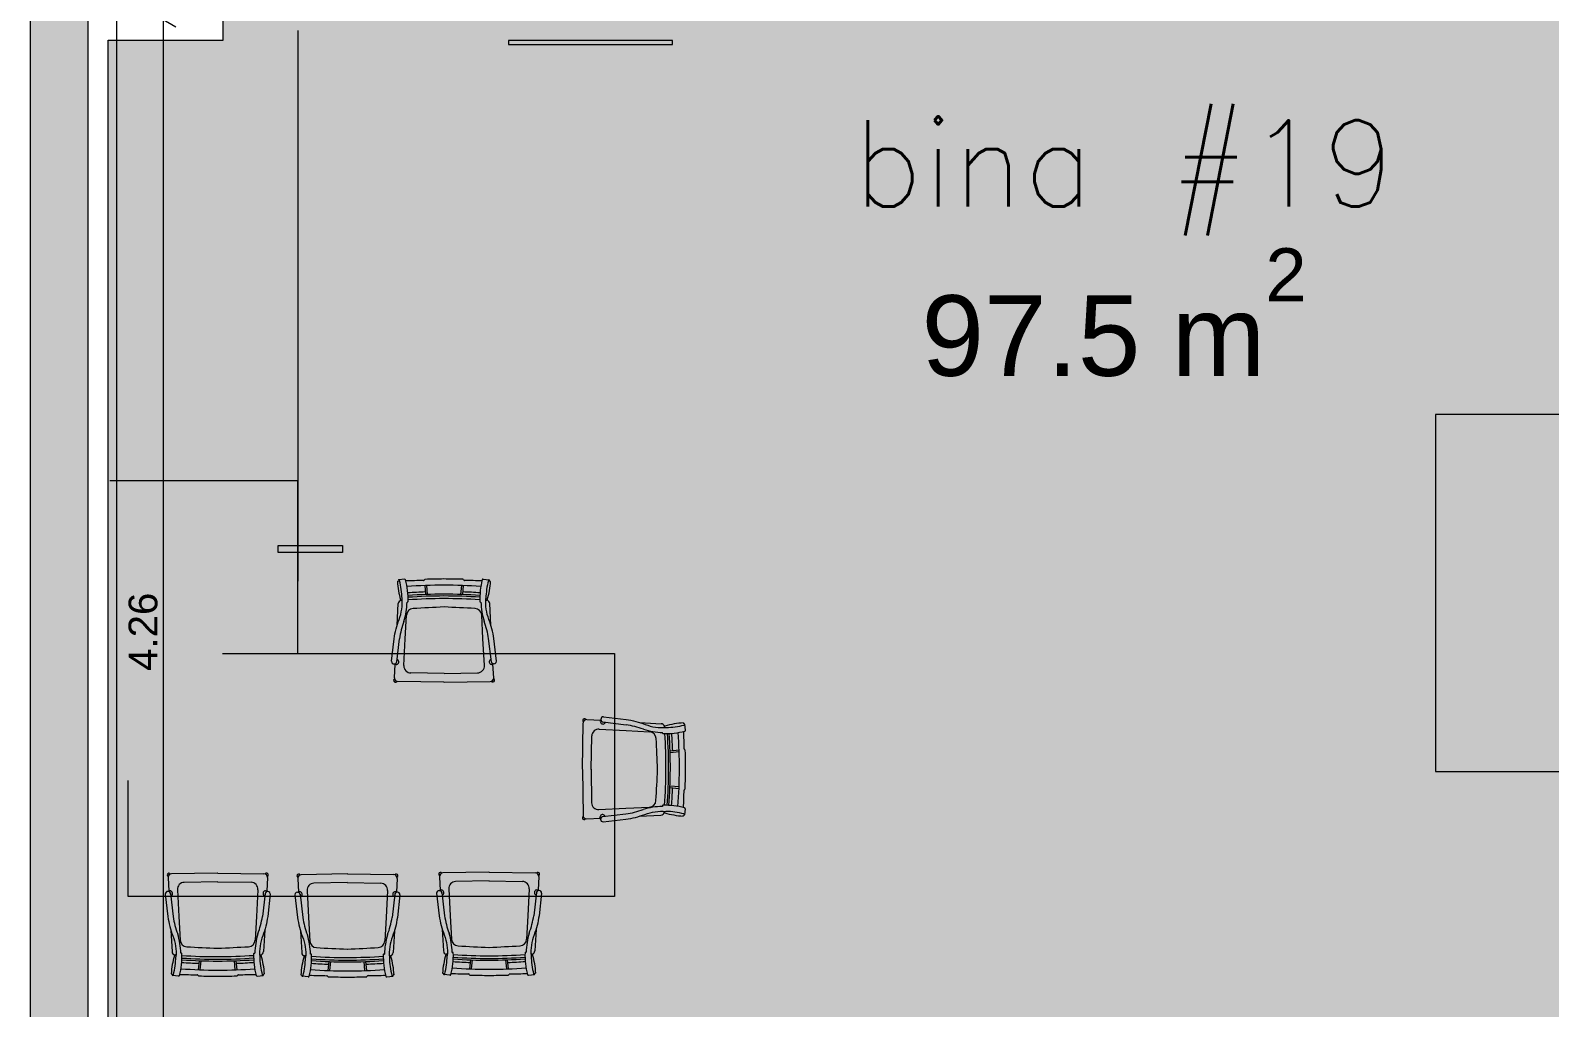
# Model space of a CAD drawing. Header units: millimetres. Extents: x 475616349 to 476941521, y 4620115302 to 4621446928.
# Drawn here: x 476497538 to 476502821, y 4620518932 to 4620522329 of the extents above; entities that cross this region are included whole.
import ezdxf

# ---------------------------------------------------------------- set-up
doc = ezdxf.new("R2010")
doc.units = ezdxf.units.MM
doc.header["$MEASUREMENT"] = 0
for name, color, linetype, lineweight in [('2D Drafting - General_Pen_No__1_Pen_No__7', 7, 'Continuous', 0), ('2D Drafting - General_Pen_No__250_Pen_No__7_Pen_No__7', 7, 'Continuous', 0), ('Annotation - Text_Pen_No__7_Pen_No__142', 142, 'Continuous', 0), ('G-Anno-Nplt_Pen_No__142', 142, 'Continuous', 0), ('G-Anno-Nplt_Pen_No__151', 151, 'Continuous', 0), ('G-Anno-Nplt_Pen_No__4', 7, 'Continuous', 0), ('New_0_Pen_No__7', 7, 'Continuous', 0), ('New_zoma_Pen_No__4', 7, 'Continuous', 0), ('New_zoma_Pen_No__7', 7, 'Continuous', 0), ('zoma_Pen_No__142', 142, 'Continuous', 0), ('zoma_Pen_No__5_Pen_No__5', 5, 'Continuous', 0)]:
    doc.layers.add(name, color=color, linetype=linetype, lineweight=lineweight)
doc.layers.add('New_zoma', color=7, linetype='Continuous')
doc.layers.add('zoma', color=7, linetype='Continuous')
doc.styles.add('GENERATED_STYLE_1', font='arial.ttf')
doc.styles.add('GENERATED_STYLE_2', font='arial.ttf')
doc.dimstyles.new('GENERATED_STYLE__19', dxfattribs={"dimtxt": 100, "dimasz": 64.421331, "dimexe": 0.18, "dimexo": 3, "dimgap": 0.09, "dimtad": 1, "dimlfac": 0.001, "dimzin": 0, "dimdsep": 46, "dimtxsty": 'GENERATED_STYLE_1', "dimblk": 'ARROWHEAD_2', "dimblk1": 'ARROWHEAD_2', "dimblk2": 'ARROWHEAD_2', "dimcen": 0.09, "dimclrd": 7, "dimclre": 7, "dimclrt": 7, "dimadec": 0, "dimazin": 0, "dimtfac": 1, "dimtdec": 4, "dimtmove": 0, "dimatfit": 3, "dimfxl": 1, "dimtolj": 1, "dimtzin": 0, "dimarcsym": 0})
doc.dimstyles.new('GENERATED_STYLE__2', dxfattribs={"dimtxt": 200, "dimasz": 64.421331, "dimexe": 0.18, "dimexo": 3, "dimgap": 0.09, "dimtad": 1, "dimlfac": 0.001, "dimzin": 0, "dimdsep": 46, "dimtxsty": 'GENERATED_STYLE_2', "dimblk": 'ARROWHEAD_2', "dimblk1": 'ARROWHEAD_2', "dimblk2": 'ARROWHEAD_2', "dimcen": 0.09, "dimclrd": 142, "dimclre": 142, "dimclrt": 142, "dimadec": 0, "dimazin": 0, "dimtfac": 1, "dimtdec": 4, "dimtmove": 0, "dimatfit": 3, "dimfxl": 1, "dimtolj": 1, "dimtzin": 0, "dimarcsym": 0})

# ---------------------------------------------------------------- blocks, each defined once
blk = doc.blocks.new('*D1498', base_point=(476577134.1, 4620325125.7))
at = {"layer": 'zoma_Pen_No__142', "color": 142, "linetype": 'Continuous', "lineweight": 0, "transparency": 16777216}
for p, q in [((476495885.3, 4620523481.2), (476495800.6, 4620523530.2)), ((476495842.9, 4620523505.7), (476495842.9, 4620523105.7)), ((476495779.4, 4620523105.7), (476495906.5, 4620523105.7)), ((476495885.3, 4620523081.2), (476495800.6, 4620523130.2)), ((476495842.9, 4620523105.7), (476495843, 4620516605.7))]:
    blk.add_line(p, q, dxfattribs=at)
blk = doc.blocks.new('ARROWHEAD_2')
at = {"color": 0, "linetype": 'Continuous', "lineweight": 0}
for p, q in [((0, 0), (-1, 0)), ((-0.378, -0.655), (0.378, 0.655))]:
    blk.add_line(p, q, dxfattribs=at)
blk = doc.blocks.new('*D1499', base_point=(476577134.1, 4620325125.7))
at = {"layer": 'zoma_Pen_No__142', "color": 142, "linetype": 'Continuous', "lineweight": 0, "transparency": 16777216}
for p, q in [((476495885.3, 4620523081.2), (476495800.6, 4620523130.2)), ((476495842.9, 4620523105.7), (476495843, 4620516605.7))]:
    blk.add_line(p, q, dxfattribs=at)
blk = doc.blocks.new('*D1500', base_point=(476577134.1, 4620325125.7))
at = {"layer": 'zoma_Pen_No__142', "color": 142, "linetype": 'Continuous', "lineweight": 0, "transparency": 16777216}
for p, q in [((476495885.3, 4620523081.2), (476495800.6, 4620523130.2)), ((476495842.9, 4620523105.7), (476495843, 4620516605.7)), ((476495779.4, 4620516605.7), (476495906.6, 4620516605.7)), ((476495885.4, 4620516581.2), (476495800.6, 4620516630.2))]:
    blk.add_line(p, q, dxfattribs=at)
at = {"layer": 'zoma_Pen_No__142', "color": 142, "lineweight": 0, "transparency": 16777216, "char_height": 200, "attachment_point": 7, "rotation": 90.0005, "style": 'GENERATED_STYLE_2'}
for s, insert in [('\\A1;{\\pql;\\fArial CYR|b0|i0|c204|p34;6.50}', (476495803, 4620519589.6)), ('\\A1;{\\pql;\\fArial CYR|b0|i0|c204|p34;0.40}', (476495803, 4620516630.2))]:
    blk.add_mtext(s, dxfattribs=dict(at, insert=insert))
blk = doc.blocks.new('*D1502', base_point=(476577134.1, 4620325125.7))
at = {"layer": 'zoma_Pen_No__142', "color": 142, "linetype": 'Continuous', "lineweight": 0, "transparency": 16777216}
for p, q in [((476495382.5, 4620533951.2), (476495297.7, 4620534000.2)), ((476495340.1, 4620534017.2), (476495340.1, 4620533975.7)), ((476495276.5, 4620533975.7), (476495403.6, 4620533975.7)), ((476495340.1, 4620533975.7), (476495340.2, 4620516205.7)), ((476495276.7, 4620516205.7), (476495403.8, 4620516205.7)), ((476495297.9, 4620516230.2), (476495382.6, 4620516181.2)), ((476495340.2, 4620516205.7), (476495340.2, 4620516164.3))]:
    blk.add_line(p, q, dxfattribs=at)
at = {"layer": 'zoma_Pen_No__142', "color": 142, "lineweight": 0, "transparency": 16777216, "insert": (476495300.2, 4620524748.8), "char_height": 200, "attachment_point": 7, "rotation": 90.0005, "style": 'GENERATED_STYLE_2'}
blk.add_mtext('\\A1;{\\pql;\\fArial CYR|b0|i0|c204|p34;17.77}', dxfattribs=at)
blk = doc.blocks.new('*D1538', base_point=(476577134.1, 4620325125.7))
at = {"layer": 'New_zoma_Pen_No__4', "color": 7, "linetype": 'Continuous', "lineweight": 0, "transparency": 16777216}
for p, q in [((476498064.8, 4620522365.5), (476497937.7, 4620522365.5)), ((476498043.6, 4620522341.1), (476497958.9, 4620522390)), ((476498001.3, 4620522365.5), (476498001.3, 4620522407)), ((476498001.3, 4620518105.7), (476498001.3, 4620522365.5)), ((476498064.8, 4620518105.7), (476497937.7, 4620518105.7)), ((476497958.9, 4620518130.2), (476498043.6, 4620518081.3)), ((476498001.3, 4620518064.3), (476498001.3, 4620518105.7))]:
    blk.add_line(p, q, dxfattribs=at)
at = {"layer": 'New_zoma_Pen_No__7', "color": 7, "lineweight": 0, "transparency": 16777216, "insert": (476497981.3, 4620520102.6), "char_height": 100, "attachment_point": 7, "rotation": 90, "style": 'GENERATED_STYLE_1'}
blk.add_mtext('\\A1;{\\pql;\\fArial|b0|i0|c0|p34;4.26}', dxfattribs=at)

msp = doc.modelspace()

# ---------------------------------------------------------------- hatches: boundary and pattern name
at = {"layer": '2D Drafting - General_Pen_No__250_Pen_No__7_Pen_No__7', "linetype": 'Continuous', "lineweight": 0}
msp.add_hatch(color=7, dxfattribs=at).paths.add_polyline_path([(476497738.366, 4620523105.72), (476497538.366, 4620523105.72), (476497538.366, 4620516605.72), (476497738.366, 4620516605.72)])
at = {"layer": 'G-Anno-Nplt_Pen_No__151', "linetype": 'Continuous', "lineweight": 0, "true_color": 0x1f2f3f}
msp.add_hatch(color=169, dxfattribs=at).paths.add_polyline_path([(476497738.366, 4620526605.72), (476497938.366, 4620526605.72), (476497938.366, 4620526905.72), (476498138.366, 4620526905.72), (476498138.366, 4620527745.908), (476497738.366, 4620527745.908), (476497738.366, 4620527808.556), (476497808.366, 4620527808.556), (476497808.366, 4620532535.72), (476501308.548, 4620532535.72), (476501308.548, 4620533635.72), (476504368.366, 4620533635.72), (476504368.366, 4620533435.72), (476504368.366, 4620529699.339), (476504368.366, 4620526775.72), (476504068.366, 4620526775.72), (476504068.366, 4620525984.702), (476504538.366, 4620525984.702), (476504538.366, 4620523505.72), (476504438.366, 4620523505.72), (476504438.366, 4620523225.72), (476504368.366, 4620523225.72), (476504368.366, 4620523035.72), (476504468.366, 4620523035.72), (476504468.366, 4620518175.72), (476497808.366, 4620518175.72), (476497808.366, 4620522295.532), (476498208.366, 4620522295.532), (476498208.366, 4620523275.72), (476498008.366, 4620523275.72), (476498008.366, 4620523575.72), (476497808.366, 4620523575.72), (476497808.366, 4620525878.556), (476497738.366, 4620525878.556)])

# ---------------------------------------------------------------- linework, layer by layer
at = {"layer": '2D Drafting - General_Pen_No__1_Pen_No__7', "color": 7, "linetype": 'Continuous', "lineweight": 0, "flags": 128}
msp.add_lwpolyline([(476497538.366, 4620516605.72), (476497538.366, 4620523105.72), (476497838.366, 4620523105.72), (476497838.366, 4620516605.72)], close=True, dxfattribs=at)
at = {"layer": 'G-Anno-Nplt_Pen_No__4', "color": 7, "linetype": 'Continuous', "lineweight": 0, "flags": 128}
msp.add_lwpolyline([(476504468.366, 4620518175.72), (476497808.366, 4620518175.72), (476497808.366, 4620522295.532), (476498208.366, 4620522295.532), (476498208.366, 4620523275.72), (476498008.366, 4620523275.72), (476498008.366, 4620523575.72), (476497808.366, 4620523575.72), (476497808.366, 4620525878.556), (476497738.366, 4620525878.556), (476497738.366, 4620526605.72), (476497938.366, 4620526605.72), (476497938.366, 4620526905.72), (476498138.366, 4620526905.72), (476498138.366, 4620527745.908)], dxfattribs=at)
at = {"layer": 'New_0_Pen_No__7', "color": 7, "linetype": 'Continuous', "lineweight": 0}
for p, q in [((476498814.414, 4620520413.534), (476498818.09, 4620520414.471)), ((476498818.016, 4620520414.762), (476498818.09, 4620520414.471)), ((476498839.844, 4620520421.238), (476498818.688, 4620520418.715)), ((476498908.576, 4620520419.609), (476498907.313, 4620520417.983)), ((476499044.272, 4620520419.759), (476499045.538, 4620520418.135)), ((476499113, 4620520421.539), (476499134.162, 4620520419.062)), ((476499134.843, 4620520415.111), (476499134.769, 4620520414.82)), ((476499138.447, 4620520413.891), (476499134.769, 4620520414.82)), ((476498909.488, 4620520399.076), (476498912.377, 4620520367.792)), ((476498915.573, 4620520399.387), (476498918.469, 4620520368.011)), ((476499037.32, 4620520399.521), (476499034.492, 4620520368.138)), ((476499043.405, 4620520399.224), (476499040.586, 4620520367.933)), ((476498813.584, 4620520261.732), (476498817.425, 4620520336.275)), ((476498850.056, 4620520341.669), (476498848.023, 4620520341.653)), ((476499102.964, 4620520341.947), (476499104.997, 4620520341.937)), ((476499139.611, 4620520262.091), (476499135.606, 4620520336.625)), ((476498842.05, 4620520214.428), (476498846.263, 4620520296.188)), ((476499112.105, 4620520214.725), (476499107.712, 4620520296.476)), ((476498812.265, 4620520133.756), (476498821.536, 4620520214.405)), ((476498837.234, 4620520120.954), (476498842.05, 4620520214.428)), ((476499117.128, 4620520121.262), (476499112.105, 4620520214.725)), ((476499141.213, 4620520134.119), (476499131.764, 4620520214.747)), ((476498804.14, 4620520078.442), (476498806.594, 4620520126.061)), ((476498817.502, 4620520139.558), (476498816.4, 4620520140.475)), ((476498977.745, 4620520093.437), (476498861.149, 4620520095.356)), ((476498976.677, 4620520093.436), (476499093.268, 4620520095.612)), ((476499135.963, 4620520139.909), (476499137.063, 4620520140.828)), ((476499149.46, 4620520078.822), (476499146.901, 4620520126.436)), ((476498976.283, 4620520063.006), (476498816.098, 4620520065.643)), ((476498977.351, 4620520063.008), (476499137.53, 4620520065.997)), ((476499473.8, 4620519933.392), (476499521.408, 4620519930.745)), ((476499457.667, 4620519761.313), (476499460.952, 4620519921.486)), ((476499516.178, 4620519900.126), (476499609.631, 4620519894.931)), ((476499529.081, 4620519925.043), (476499609.691, 4620519915.445)), ((476499534.861, 4620519919.782), (476499535.783, 4620519920.881)), ((476499609.631, 4620519894.931), (476499691.373, 4620519890.387)), ((476499657.05, 4620519923.205), (476499731.577, 4620519919.062)), ((476499736.838, 4620519886.41), (476499736.831, 4620519888.443)), ((476499808.848, 4620519921.76), (476499809.77, 4620519918.08)), ((476499810.061, 4620519918.153), (476499809.77, 4620519918.08)), ((476499816.448, 4620519896.299), (476499814.011, 4620519917.466)), ((476499488.091, 4620519759.727), (476499490.483, 4620519876.315)), ((476499794.005, 4620519826.745), (476499762.709, 4620519823.984)), ((476499814.541, 4620519827.574), (476499812.92, 4620519828.844)), ((476499794.291, 4620519820.66), (476499762.903, 4620519817.89)), ((476499457.664, 4620519760.244), (476499460.004, 4620519600.055)), ((476499488.095, 4620519760.796), (476499489.798, 4620519644.196)), ((476499793.61, 4620519692.829), (476499762.331, 4620519695.775)), ((476499793.932, 4620519698.913), (476499762.561, 4620519701.868)), ((476499814.141, 4620519691.879), (476499812.513, 4620519690.619)), ((476499515.352, 4620519620.234), (476499608.834, 4620519624.877)), ((476499608.834, 4620519624.877), (476499690.602, 4620519628.939)), ((476499736.092, 4620519633.503), (476499736.073, 4620519631.47)), ((476499815.642, 4620519623.144), (476499813.08, 4620519601.992)), ((476499472.781, 4620519588.074), (476499520.404, 4620519590.439)), ((476499528.111, 4620519596.096), (476499608.776, 4620519605.218)), ((476499533.922, 4620519601.322), (476499534.837, 4620519600.219)), ((476499656.088, 4620519597.179), (476499730.638, 4620519600.882)), ((476499807.892, 4620519597.728), (476499808.836, 4620519601.403)), ((476499809.127, 4620519601.328), (476499808.836, 4620519601.403)), ((476499132.956, 4620519402.844), (476498972.776, 4620519399.942)), ((476499134.025, 4620519402.845), (476499294.209, 4620519400.122)), ((476498017.282, 4620519384.139), (476498019.815, 4620519336.524)), ((476498189.399, 4620519399.86), (476498029.218, 4620519396.958)), ((476498190.057, 4620519369.431), (476498073.464, 4620519367.319)), ((476498188.988, 4620519369.431), (476498305.584, 4620519367.449)), ((476498190.467, 4620519399.861), (476498350.651, 4620519397.138)), ((476498362.602, 4620519384.332), (476498360.122, 4620519336.715)), ((476498468.159, 4620519381.154), (476498470.692, 4620519333.54)), ((476498640.276, 4620519396.876), (476498480.096, 4620519393.973)), ((476498640.934, 4620519366.447), (476498524.342, 4620519364.334)), ((476498639.866, 4620519366.447), (476498756.461, 4620519364.464)), ((476498641.345, 4620519396.876), (476498801.528, 4620519394.153)), ((476498813.479, 4620519381.348), (476498811, 4620519333.73)), ((476498960.84, 4620519387.123), (476498963.372, 4620519339.508)), ((476499133.615, 4620519372.416), (476499017.022, 4620519370.303)), ((476499132.546, 4620519372.415), (476499249.141, 4620519370.433)), ((476499306.159, 4620519387.316), (476499303.68, 4620519339.699)), ((476498025.499, 4620519328.838), (476498034.904, 4620519248.204)), ((476498030.745, 4620519323.045), (476498029.645, 4620519322.126)), ((476498049.591, 4620519341.681), (476498054.563, 4620519248.215)), ((476498329.485, 4620519341.838), (476498324.618, 4620519248.367)), ((476498354.447, 4620519329.022), (476498345.132, 4620519248.378)), ((476498349.207, 4620519323.223), (476498350.308, 4620519322.306)), ((476498476.376, 4620519325.853), (476498485.781, 4620519245.22)), ((476498481.623, 4620519320.06), (476498480.522, 4620519319.142)), ((476498500.469, 4620519338.697), (476498505.44, 4620519245.231)), ((476498780.363, 4620519338.853), (476498775.496, 4620519245.382)), ((476498805.324, 4620519326.038), (476498796.01, 4620519245.394)), ((476498800.084, 4620519320.239), (476498801.186, 4620519319.321)), ((476498969.057, 4620519331.822), (476498978.461, 4620519251.189)), ((476498974.303, 4620519326.029), (476498973.203, 4620519325.11)), ((476498993.149, 4620519344.665), (476498998.121, 4620519251.2)), ((476499273.043, 4620519344.822), (476499268.176, 4620519251.351)), ((476499298.004, 4620519332.006), (476499288.69, 4620519251.362)), ((476499292.764, 4620519326.207), (476499293.866, 4620519325.29)), ((476498054.563, 4620519248.215), (476498058.912, 4620519166.462)), ((476498324.618, 4620519248.367), (476498320.361, 4620519166.609)), ((476498505.44, 4620519245.231), (476498509.789, 4620519163.478)), ((476498775.496, 4620519245.382), (476498771.238, 4620519163.624)), ((476498998.121, 4620519251.2), (476499002.469, 4620519169.447)), ((476499268.176, 4620519251.351), (476499263.919, 4620519169.593)), ((476498027.031, 4620519200.865), (476498030.996, 4620519126.328)), ((476498353.058, 4620519201.047), (476498349.177, 4620519126.506)), ((476498477.908, 4620519197.88), (476498481.873, 4620519123.344)), ((476498803.936, 4620519198.063), (476498800.054, 4620519123.522)), ((476498970.589, 4620519203.849), (476498974.554, 4620519129.312)), ((476499296.616, 4620519204.032), (476499292.734, 4620519129.491)), ((476498063.635, 4620519120.988), (476498061.602, 4620519121)), ((476498123.163, 4620519063.68), (476498125.999, 4620519094.969)), ((476498129.248, 4620519063.379), (476498132.093, 4620519094.76)), ((476498250.995, 4620519063.447), (476498248.115, 4620519094.825)), ((476498257.08, 4620519063.755), (476498254.208, 4620519095.041)), ((476498316.543, 4620519121.13), (476498318.577, 4620519121.144)), ((476498514.513, 4620519118.004), (476498512.479, 4620519118.016)), ((476498574.041, 4620519060.695), (476498576.877, 4620519091.985)), ((476498580.125, 4620519060.395), (476498582.97, 4620519091.776)), ((476498701.873, 4620519060.463), (476498698.993, 4620519091.841)), ((476498707.957, 4620519060.77), (476498705.086, 4620519092.056)), ((476498767.421, 4620519118.146), (476498769.454, 4620519118.16)), ((476499007.193, 4620519123.973), (476499005.16, 4620519123.985)), ((476499066.721, 4620519066.664), (476499069.557, 4620519097.953)), ((476499072.806, 4620519066.363), (476499075.65, 4620519097.745)), ((476499194.553, 4620519066.432), (476499191.673, 4620519097.81)), ((476499200.637, 4620519066.739), (476499197.766, 4620519098.025)), ((476499260.101, 4620519124.114), (476499262.134, 4620519124.129)), ((476498028.113, 4620519049.064), (476498031.791, 4620519048.133)), ((476498031.717, 4620519047.842), (476498031.791, 4620519048.133)), ((476498053.556, 4620519041.403), (476498032.395, 4620519043.89)), ((476498122.285, 4620519043.145), (476498121.019, 4620519044.769)), ((476498257.981, 4620519043.221), (476498259.245, 4620519044.847)), ((476498326.712, 4620519041.556), (476498347.87, 4620519044.067)), ((476498352.146, 4620519049.245), (476498348.47, 4620519048.31)), ((476498348.544, 4620519048.019), (476498348.47, 4620519048.31)), ((476498478.99, 4620519046.079), (476498482.668, 4620519045.148)), ((476498482.594, 4620519044.857), (476498482.668, 4620519045.148)), ((476498504.434, 4620519038.418), (476498483.273, 4620519040.906)), ((476498573.162, 4620519040.161), (476498571.897, 4620519041.785)), ((476498708.858, 4620519040.237), (476498710.122, 4620519041.862)), ((476498777.589, 4620519038.571), (476498798.747, 4620519041.083)), ((476498803.024, 4620519046.261), (476498799.347, 4620519045.326)), ((476498799.421, 4620519045.035), (476498799.347, 4620519045.326)), ((476498971.671, 4620519052.048), (476498975.348, 4620519051.117)), ((476498975.275, 4620519050.826), (476498975.348, 4620519051.117)), ((476498997.114, 4620519044.387), (476498975.953, 4620519046.875)), ((476499065.843, 4620519046.129), (476499064.577, 4620519047.753)), ((476499201.539, 4620519046.205), (476499202.802, 4620519047.831)), ((476499270.269, 4620519044.54), (476499291.427, 4620519047.051)), ((476499295.704, 4620519052.23), (476499292.027, 4620519051.294)), ((476499292.101, 4620519051.003), (476499292.027, 4620519051.294))]:
    msp.add_line(p, q, dxfattribs=at)
for points in [[(476498468.819, 4620522329.316), (476498468.819, 4620520414.205)], [(476498468.819, 4620520163.379), (476498468.819, 4620520763.379), (476497814.653, 4620520763.379)], [(476498794.123, 4620520135.842), (476498803.152, 4620520214.385)], [(476499159.35, 4620520136.244), (476499150.148, 4620520214.767)], [(476498206.651, 4620520163.379), (476499569.057, 4620520163.379), (476499569.057, 4620519317.919), (476497878.819, 4620519317.919), (476497878.819, 4620519721.418)], [(476499531.24, 4620519943.176), (476499609.746, 4620519933.829)], [(476499530.162, 4620519577.951), (476499608.722, 4620519586.834)], [(476498007.361, 4620519326.722), (476498016.52, 4620519248.194)], [(476498372.587, 4620519326.927), (476498363.516, 4620519248.388)], [(476498458.238, 4620519323.738), (476498467.397, 4620519245.21)], [(476498823.465, 4620519323.942), (476498814.394, 4620519245.404)], [(476498950.918, 4620519329.706), (476498960.077, 4620519251.178)], [(476499316.145, 4620519329.911), (476499307.074, 4620519251.373)]]:
    msp.add_lwpolyline(points, dxfattribs=at)
for points in [[(476499201.232, 4620522294.662), (476499201.232, 4620522279.833), (476499770.705, 4620522279.833), (476499770.705, 4620522294.662)], [(476502424.253, 4620519753.185), (476503238, 4620519753.185), (476503238, 4620520993.89), (476502424.253, 4620520993.89)], [(476498399.802, 4620520538.879), (476498623.298, 4620520538.879), (476498623.298, 4620520514.063), (476498399.802, 4620520514.063)]]:
    msp.add_lwpolyline(points, close=True, dxfattribs=at)
for points in [[(476498803.207, 4620520214.385, -0.05838097), (476498820.268, 4620520281.093, 0.11288216), (476498830.692, 4620520353.9)], [(476499150.093, 4620520214.767, 0.05838097), (476499132.885, 4620520281.438, -0.11288216), (476499122.301, 4620520354.222)], [(476498802.74, 4620520126.678), (476498805.063, 4620520126.348, -0.08130171), (476498810.407, 4620520124.677)], [(476499150.753, 4620520127.061), (476499148.432, 4620520126.727, 0.08130171), (476499143.091, 4620520125.043)], [(476499522.041, 4620519934.596), (476499521.702, 4620519932.275, -0.08130171), (476499520.009, 4620519926.937)], [(476499609.746, 4620519933.774, -0.05838097), (476499676.384, 4620519916.443, 0.11288216), (476499749.148, 4620519905.725)], [(476499608.722, 4620519586.89, 0.05838097), (476499675.462, 4620519603.827, -0.11288216), (476499748.288, 4620519614.116)], [(476499521.015, 4620519586.585), (476499520.689, 4620519588.908, 0.08130171), (476499519.028, 4620519594.255)], [(476498015.963, 4620519335.9), (476498018.284, 4620519336.234, 0.08130171), (476498023.626, 4620519337.914)], [(476498363.975, 4620519336.095), (476498361.653, 4620519336.426, -0.08130171), (476498356.31, 4620519338.1)], [(476498466.84, 4620519332.916), (476498469.162, 4620519333.249, 0.08130171), (476498474.503, 4620519334.93)], [(476498814.853, 4620519333.111), (476498812.531, 4620519333.442, -0.08130171), (476498807.187, 4620519335.116)], [(476498959.52, 4620519338.885), (476498961.842, 4620519339.218, 0.08130171), (476498967.184, 4620519340.898)], [(476499307.533, 4620519339.08), (476499305.211, 4620519339.41, -0.08130171), (476499299.867, 4620519341.085)], [(476498016.575, 4620519248.194, 0.05838097), (476498033.747, 4620519181.514, -0.11288216), (476498044.291, 4620519108.725)], [(476498363.461, 4620519248.388, -0.05838097), (476498346.364, 4620519181.689, 0.11288216), (476498335.901, 4620519108.888)], [(476498467.453, 4620519245.21, 0.05838097), (476498484.624, 4620519178.53, -0.11288216), (476498495.169, 4620519105.74)], [(476498814.338, 4620519245.404, -0.05838097), (476498797.241, 4620519178.705, 0.11288216), (476498786.778, 4620519105.904)], [(476498960.133, 4620519251.178, 0.05838097), (476498977.305, 4620519184.498, -0.11288216), (476498987.849, 4620519111.709)], [(476499307.019, 4620519251.373, -0.05838097), (476499289.922, 4620519184.673, 0.11288216), (476499279.459, 4620519111.872)]]:
    msp.add_lwpolyline(points, format="xyb", dxfattribs=at)
for centre, radius, start, end in [((476499091.754, 4620520430.247), 277.843, 183.448597, 196.847169), ((476498820.61, 4620520416.355), 3.044, 129.159043, 211.547831), ((476498819.048, 4620520415.692), 3.044, 14.411447, 96.800229), ((476498551.717, 4620520346.997), 279.06, 1.41759, 14.411445), ((476498840.205, 4620520418.215), 3.044, 14.411451, 96.800225), ((476498572.873, 4620520349.519), 279.06, 358.754779, 14.411445), ((476499428.58, 4620497202.196), 23220.515, 91.292078, 91.4424412), ((476498904.909, 4620520419.85), 3.044, 271.292069, 322.168652), ((476498910.98, 4620520417.743), 3.044, 91.2629, 142.168644), ((476499422.695, 4620497205.911), 23220.515, 91.101231, 91.2629052), ((476498581.322, 4620497204.983), 23220.515, 88.8633845, 89.0250587), ((476499041.872, 4620520417.887), 3.044, 37.957628, 88.863387), ((476499047.938, 4620520420.007), 3.044, 217.957615, 268.834211), ((476498575.444, 4620497201.256), 23220.515, 88.6838475, 88.8342108), ((476499380.128, 4620520350.409), 279.06, 165.714845, 181.371511), ((476499112.646, 4620520418.516), 3.044, 83.326049, 165.714842), ((476499401.291, 4620520347.933), 279.06, 165.714845, 178.7087), ((476498861.071, 4620520429.993), 277.843, 343.279121, 356.677692), ((476499133.808, 4620520416.039), 3.044, 83.326055, 165.714857), ((476499132.245, 4620520416.698), 3.044, 328.578458, 50.967248), ((476498976.72, 4620518645.487), 1755.051, 85.815151, 94.203832), ((476498978.414, 4620518613.983), 1764.182, 92.172535, 94.145759), ((476498978.414, 4620518613.983), 1755.051, 85.980531, 94.145759), ((476498978.414, 4620518613.983), 1748.964, 85.974593, 94.151696), ((476498978.414, 4620518613.983), 1739.833, 85.957384, 94.168906), ((476498978.414, 4620518613.983), 1764.182, 85.980531, 87.953755), ((476498829.583, 4620520335.648), 12.174, 98.199917, 177.050359), ((476498828.749, 4620520350.605), 3.044, 196.847175, 273.135668), ((476500096.503, 4620497208.921), 23173.34, 93.1302774, 93.1356583), ((476498584.111, 4620520349.355), 264.024, 343.539, 358.328347), ((476498870.579, 4620520294.935), 24.348, 93.040761, 177.050359), ((476498850.042, 4620520343.495), 1.826, 270.430594, 358.754778), ((476500096.935, 4620497208.929), 23142.905, 92.7745716, 93.0407614), ((476497907.931, 4620497206.516), 23142.905, 87.0855282, 87.3517179), ((476499083.399, 4620520295.17), 24.348, 3.075932, 87.085528), ((476499102.974, 4620520343.773), 1.826, 181.371515, 269.695689), ((476499368.891, 4620520350.22), 264.024, 181.797943, 196.58729), ((476497907.505, 4620497206.508), 23173.34, 86.9906224, 86.9960034), ((476499124.251, 4620520350.931), 3.044, 266.990623, 343.279126), ((476499123.449, 4620520335.972), 12.174, 3.075932, 81.926371), ((476499096.425, 4620520174.931), 277.599, 158.971742, 171.824801), ((476498856.963, 4620520174.667), 277.599, 8.301488, 21.154548), ((476498814.187, 4620520141.967), 1.085, 199.923352, 284.262495), ((476499138.472, 4620520139.143), 2.196, 75.863781, 129.887992), ((476499139.273, 4620520142.325), 1.085, 255.863755, 340.202947), ((476498803.315, 4620520135.852), 9.192, 180.063148, 0.063143), ((476498810.283, 4620520133.868), 9.192, 270.774773, 38.246102), ((476498814.995, 4620520138.786), 2.196, 50.238305, 104.262529), ((476498861.55, 4620520119.701), 24.348, 177.050357, 269.05713), ((476499092.814, 4620520119.956), 24.348, 271.069159, 3.075932), ((476499143.195, 4620520134.235), 9.192, 141.880188, 269.351518), ((476499150.158, 4620520136.234), 9.192, 180.063143, 0.063148), ((476498807.402, 4620520069.504), 6.087, 118.576228, 327.531254), ((476498816.298, 4620520077.815), 12.174, 177.050357, 269.05713), ((476498976.784, 4620520093.438), 30.436, 269.057145, 271.069175), ((476498976.81, 4620520069.086), 6.087, 269.057145, 271.069175), ((476499137.303, 4620520078.169), 12.174, 271.069162, 3.075933), ((476499146.217, 4620520069.877), 6.087, 212.595042, 61.550055), ((476499464.849, 4620519930.166), 6.087, 28.344082, 237.299104), ((476499473.124, 4620519921.236), 12.174, 86.818205, 178.824986), ((476499531.213, 4620519933.984), 9.192, 89.830995, 269.830995), ((476499514.826, 4620519875.815), 24.348, 86.818207, 178.82498), ((476499529.2, 4620519927.024), 9.192, 180.542617, 308.013956), ((476499534.1, 4620519922.292), 2.196, 320.006141, 14.030363), ((476499537.284, 4620519923.088), 1.085, 109.691201, 194.030386), ((476499569.103, 4620519640.719), 277.599, 68.739592, 81.592652), ((476499745.603, 4620520152.322), 264.024, 253.30685, 268.096197), ((476499690.022, 4620519866.076), 24.348, 2.808609, 86.818207), ((476499730.901, 4620519906.907), 12.174, 7.967771, 86.818207), ((476499738.665, 4620519886.416), 1.826, 180.198467, 268.522627), ((476499745.812, 4620520163.558), 279.06, 268.522629, 284.179295), ((476499745.861, 4620519907.681), 3.044, 106.615018, 182.90352), ((476476599.23, 4620518733.697), 23173.34, 2.8981409, 2.9035219), ((476498008.647, 4620519765.053), 1739.833, 355.725234, 3.936756), ((476499824.437, 4620519644.355), 277.843, 93.216448, 106.615019), ((476499743.375, 4620520184.725), 279.06, 271.18544, 284.179295), ((476498008.647, 4620519765.053), 1748.964, 355.742443, 3.919546), ((476498008.647, 4620519765.053), 1755.051, 355.748381, 3.913608), ((476498008.647, 4620519765.053), 1764.182, 1.940385, 3.913608), ((476498040.158, 4620519766.619), 1755.051, 355.583001, 3.971682), ((476499811.643, 4620519915.553), 3.044, 38.926905, 121.315687), ((476476595.212, 4620519401.646), 23220.515, 1.0599285, 1.2102918), ((476499810.987, 4620519917.118), 3.044, 284.179293, 6.568084), ((476499813.424, 4620519895.951), 3.044, 284.17929, 6.568087), ((476476599.236, 4620518733.27), 23142.905, 2.5424216, 2.8086114), ((476499814.797, 4620519831.24), 3.044, 181.059936, 231.936511), ((476499812.665, 4620519825.178), 3.044, 1.030746, 51.936503), ((476476598.95, 4620519407.517), 23220.515, 0.8690812, 1.0307554), ((476499463.744, 4620519760.761), 6.087, 178.824978, 180.837003), ((476499488.096, 4620519760.689), 30.436, 178.824982, 180.837012), ((476476605.693, 4620520922.265), 23142.905, 356.8533781, 357.1195678), ((476476601.432, 4620520248.887), 23220.515, 358.6312341, 358.7929083), ((476498008.647, 4620519765.053), 1764.182, 355.748381, 357.721605), ((476476597.728, 4620520254.779), 23220.515, 358.4516977, 358.602061), ((476499814.375, 4620519688.212), 3.044, 127.725483, 178.602055), ((476499812.279, 4620519694.286), 3.044, 307.725483, 358.631237), ((476499514.144, 4620519644.552), 24.348, 180.837009, 272.843783), ((476499569.81, 4620519880.18), 277.599, 278.069338, 290.922398), ((476499743.288, 4620519367.544), 264.024, 91.565793, 106.355139), ((476499689.394, 4620519653.257), 24.348, 272.843782, 356.853378), ((476499737.918, 4620519633.486), 1.826, 91.139361, 179.46353), ((476499743.431, 4620519356.306), 279.06, 75.482695, 91.139361), ((476476605.687, 4620520922.693), 23173.34, 356.7584684, 356.7638493), ((476499740.869, 4620519335.154), 279.06, 75.482695, 88.47655), ((476499812.621, 4620519623.51), 3.044, 353.093898, 75.482695), ((476499463.85, 4620519591.352), 6.087, 122.362886, 331.317906), ((476499472.177, 4620519600.233), 12.174, 180.837009, 272.843783), ((476499528.218, 4620519594.114), 9.192, 51.648032, 179.119374), ((476499530.19, 4620519587.143), 9.192, 89.830995, 269.830994), ((476499533.146, 4620519598.817), 2.196, 345.631618, 39.655851), ((476499536.325, 4620519598.003), 1.085, 165.631623, 249.970791), ((476499730.034, 4620519613.042), 12.174, 272.843784, 351.694222), ((476499744.989, 4620519612.179), 3.044, 176.758476, 253.04697), ((476499825.117, 4620519875.037), 277.843, 253.04697, 266.445542), ((476499810.724, 4620519603.919), 3.044, 238.346305, 320.735092), ((476499810.059, 4620519602.358), 3.044, 353.093898, 75.482695), ((476498964.087, 4620519396.066), 6.087, 32.563993, 241.519008), ((476499133.508, 4620519372.414), 30.436, 89.02609, 91.038119), ((476499133.494, 4620519396.766), 6.087, 89.026189, 91.038219), ((476499302.902, 4620519396.256), 6.087, 298.545183, 147.500212), ((476498020.529, 4620519393.082), 6.087, 32.563994, 241.519007), ((476498029.439, 4620519384.785), 12.174, 91.038113, 183.04489), ((476498073.905, 4620519342.974), 24.348, 91.038114, 183.044889), ((476498189.95, 4620519369.43), 30.436, 89.02609, 91.038119), ((476498189.937, 4620519393.782), 6.087, 89.02594, 91.037969), ((476498305.17, 4620519343.104), 24.348, 357.019312, 89.026085), ((476498350.444, 4620519384.965), 12.174, 357.019314, 89.026083), ((476498359.344, 4620519393.272), 6.087, 298.545192, 147.500203), ((476498471.407, 4620519390.097), 6.087, 32.563985, 241.519016), ((476498480.316, 4620519381.801), 12.174, 91.038116, 183.044887), ((476498524.783, 4620519339.99), 24.348, 91.038114, 183.044886), ((476498640.828, 4620519366.445), 30.436, 89.02609, 91.038119), ((476498640.814, 4620519390.797), 6.087, 89.02594, 91.037969), ((476498756.047, 4620519340.12), 24.348, 357.019311, 89.026083), ((476498801.321, 4620519381.981), 12.174, 357.019307, 89.026086), ((476498810.222, 4620519390.287), 6.087, 298.545183, 147.500212), ((476498972.997, 4620519387.77), 12.174, 91.038115, 183.044884), ((476499017.463, 4620519345.959), 24.348, 91.038113, 183.044887), ((476499248.727, 4620519346.088), 24.348, 357.019312, 89.026085), ((476499294.002, 4620519387.949), 12.174, 357.019314, 89.026083), ((476498016.553, 4620519326.727), 9.192, 0.032097, 180.032096), ((476498023.517, 4620519328.723), 9.192, 321.84914, 89.320473), ((476498027.434, 4620519320.63), 1.085, 75.83273, 160.171901), ((476498028.237, 4620519323.812), 2.196, 255.832722, 309.856944), ((476498356.429, 4620519328.909), 9.192, 90.743726, 218.21506), ((476498351.714, 4620519323.993), 2.196, 230.207237, 284.23146), ((476498352.521, 4620519320.812), 1.085, 19.892345, 104.231476), ((476498363.395, 4620519326.922), 9.192, 0.032097, 180.032103), ((476498467.43, 4620519323.743), 9.192, 0.032097, 180.032103), ((476498474.394, 4620519325.738), 9.192, 321.849144, 89.320472), ((476498478.312, 4620519317.646), 1.085, 75.832726, 160.171907), ((476498479.115, 4620519320.828), 2.196, 255.832743, 309.856975), ((476498807.306, 4620519325.925), 9.192, 90.743726, 218.215058), ((476498802.591, 4620519321.009), 2.196, 230.207226, 284.231472), ((476498803.398, 4620519317.828), 1.085, 19.892292, 104.231463), ((476498814.273, 4620519323.937), 9.192, 0.032103, 180.032097), ((476498960.11, 4620519329.712), 9.192, 0.032103, 180.032097), ((476498967.075, 4620519331.707), 9.192, 321.849142, 89.320471), ((476498970.992, 4620519323.615), 1.085, 75.832754, 160.171877), ((476498971.795, 4620519326.796), 2.196, 255.832723, 309.856943), ((476499299.987, 4620519331.894), 9.192, 90.743727, 218.215056), ((476499295.272, 4620519326.978), 2.196, 230.207258, 284.231491), ((476499296.078, 4620519323.797), 1.085, 19.892263, 104.231493), ((476499306.953, 4620519329.906), 9.192, 0.032103, 180.032097), ((476498309.727, 4620519288.136), 277.599, 188.270443, 201.123502), ((476498070.265, 4620519288.002), 277.599, 338.940697, 351.793756), ((476498760.604, 4620519285.152), 277.599, 188.270443, 201.123502), ((476498521.142, 4620519285.017), 277.599, 338.940697, 351.793756), ((476499253.284, 4620519291.12), 277.599, 188.270443, 201.123502), ((476499013.822, 4620519290.986), 277.599, 338.940697, 351.793756), ((476498741.261, 4620519115.844), 264.024, 1.766898, 16.556244), ((476499526.042, 4620519116.284), 264.024, 163.507955, 178.297301), ((476497797.703, 4620519112.86), 264.024, 1.766898, 16.556244), ((476498083.226, 4620519167.756), 24.348, 183.04489, 267.054482), ((476499271.204, 4620542255.769), 23142.905, 267.0544824, 267.3206721), ((476497082.199, 4620542254.542), 23142.905, 272.7435263, 273.009716), ((476498296.046, 4620519167.875), 24.348, 273.009717, 357.019311), ((476498582.484, 4620519113.299), 264.024, 163.507955, 178.297301), ((476498248.581, 4620519109.875), 264.024, 1.766897, 16.556244), ((476498534.103, 4620519164.771), 24.348, 183.044886, 267.054483), ((476499722.081, 4620542252.784), 23142.905, 267.0544829, 267.3206726), ((476497533.076, 4620542251.558), 23142.905, 272.7435263, 273.009716), ((476498746.923, 4620519164.89), 24.348, 273.009715, 357.019312), ((476499033.362, 4620519110.315), 264.024, 163.507955, 178.297301), ((476499026.783, 4620519170.74), 24.348, 183.044886, 267.054483), ((476500214.761, 4620542258.753), 23142.905, 267.0544829, 267.3206726), ((476498025.756, 4620542257.526), 23142.905, 272.7435263, 273.009716), ((476499239.603, 4620519170.859), 24.348, 273.009716, 357.019314), ((476498305.48, 4620519032.812), 277.843, 163.248075, 176.646647), ((476498043.153, 4620519126.975), 12.174, 183.044887, 261.895327), ((476497765.305, 4620519115.165), 279.06, 345.683799, 358.677654), ((476498042.343, 4620519112.017), 3.044, 86.959573, 163.248091), ((476499271.635, 4620542255.776), 23173.34, 266.9595631, 266.9649441), ((476497786.466, 4620519112.677), 279.06, 345.683799, 1.340465), ((476498063.624, 4620519119.162), 1.826, 1.340467, 89.664623), ((476498189.121, 4620520848.885), 1764.182, 265.949486, 267.92271), ((476498189.121, 4620520848.885), 1755.051, 265.949486, 274.114713), ((476498189.121, 4620520848.885), 1748.964, 265.943548, 274.120651), ((476498189.121, 4620520848.885), 1739.833, 265.926339, 274.13786), ((476498189.121, 4620520848.885), 1764.182, 272.141489, 274.114713), ((476498593.722, 4620519113.129), 279.06, 178.723733, 194.380399), ((476498316.556, 4620519119.304), 1.826, 90.39957, 178.723696), ((476497082.628, 4620542254.55), 23173.34, 273.0992397, 273.1046206), ((476498614.88, 4620519115.641), 279.06, 181.386545, 194.3804), ((476498337.846, 4620519112.182), 3.044, 16.81613, 93.104628), ((476498337.019, 4620519127.139), 12.174, 278.168872, 357.019314), ((476498074.797, 4620519032.682), 277.843, 3.417552, 16.816124), ((476498756.358, 4620519029.827), 277.843, 163.248075, 176.646647), ((476498494.03, 4620519123.99), 12.174, 183.044887, 261.895327), ((476498216.183, 4620519112.18), 279.06, 345.683799, 358.677654), ((476498493.22, 4620519109.032), 3.044, 86.959583, 163.248079), ((476499722.513, 4620542252.792), 23173.34, 266.9595631, 266.9649441), ((476498237.344, 4620519109.693), 279.06, 345.683799, 1.340465), ((476498514.502, 4620519116.178), 1.826, 1.340489, 89.664629), ((476498639.999, 4620520845.9), 1764.182, 265.949486, 267.922709), ((476498639.999, 4620520845.9), 1755.051, 265.949486, 274.114713), ((476498639.999, 4620520845.9), 1748.964, 265.943548, 274.120651), ((476498639.999, 4620520845.9), 1739.833, 265.926339, 274.13786), ((476498639.999, 4620520845.9), 1764.182, 272.141489, 274.114713), ((476499044.599, 4620519110.145), 279.06, 178.723734, 194.380399), ((476498767.434, 4620519116.32), 1.826, 90.399557, 178.72374), ((476497533.505, 4620542251.566), 23173.34, 273.0992398, 273.1046207), ((476499065.757, 4620519112.656), 279.06, 181.386545, 194.380399), ((476498788.723, 4620519109.198), 3.044, 16.816139, 93.104619), ((476498787.896, 4620519124.155), 12.174, 278.168873, 357.019314), ((476498525.675, 4620519029.698), 277.843, 3.417552, 16.816124), ((476499249.038, 4620519035.796), 277.843, 163.248075, 176.646647), ((476498986.711, 4620519129.959), 12.174, 183.044887, 261.895326), ((476498708.863, 4620519118.149), 279.06, 345.683799, 358.677654), ((476498985.901, 4620519115.001), 3.044, 86.959568, 163.248071), ((476500215.183, 4620542258.761), 23173.34, 266.9595876, 266.9649686), ((476498730.024, 4620519115.661), 279.06, 345.683799, 1.340465), ((476499007.182, 4620519122.147), 1.826, 1.340447, 89.664643), ((476499132.679, 4620520851.869), 1764.182, 265.949486, 267.922709), ((476499132.679, 4620520851.869), 1755.051, 265.949486, 274.114713), ((476499132.679, 4620520851.869), 1748.964, 265.943548, 274.120651), ((476499132.679, 4620520851.869), 1739.833, 265.926338, 274.13786), ((476499132.679, 4620520851.869), 1764.182, 272.141489, 274.114713), ((476499537.279, 4620519116.113), 279.06, 178.723734, 194.380399), ((476499260.114, 4620519122.288), 1.826, 90.399556, 178.72374), ((476498026.186, 4620542257.534), 23173.34, 273.0992397, 273.1046206), ((476499558.437, 4620519118.625), 279.06, 181.386545, 194.3804), ((476499281.403, 4620519115.167), 3.044, 16.816111, 93.104624), ((476499280.577, 4620519130.124), 12.174, 278.168875, 357.019311), ((476499018.355, 4620519035.667), 277.843, 3.417552, 16.816124), ((476498034.313, 4620519046.254), 3.044, 148.547416, 230.936199), ((476498032.751, 4620519046.913), 3.044, 263.295007, 345.683796), ((476498053.911, 4620519044.425), 3.044, 263.295008, 345.683796), ((476498603.693, 4620542261.391), 23220.515, 268.6528026, 268.8031658), ((476498190.798, 4620520817.38), 1755.051, 265.784106, 274.172786), ((476498118.619, 4620519042.898), 3.044, 37.926573, 88.803162), ((476498124.686, 4620519045.016), 3.044, 217.926578, 268.832341), ((476498597.814, 4620542257.666), 23220.515, 268.8323385, 268.9940127), ((476497756.441, 4620542257.195), 23220.515, 271.0701857, 271.2318599), ((476498255.578, 4620519045.089), 3.044, 271.231869, 322.13761), ((476498261.647, 4620519042.979), 3.044, 91.261047, 142.137613), ((476497750.557, 4620542260.913), 23220.515, 271.2610327, 271.4113959), ((476498326.353, 4620519044.578), 3.044, 194.3804, 276.769194), ((476498347.511, 4620519047.089), 3.044, 194.380406, 276.769187), ((476498345.949, 4620519046.428), 3.044, 309.127997, 31.516787), ((476498485.191, 4620519043.269), 3.044, 148.547406, 230.936206), ((476498483.628, 4620519043.929), 3.044, 263.295011, 345.683814), ((476498504.789, 4620519041.441), 3.044, 263.295007, 345.683796), ((476499054.571, 4620542258.407), 23220.515, 268.6528017, 268.8031649), ((476498641.675, 4620520814.395), 1755.051, 265.784105, 274.172786), ((476498569.496, 4620519039.914), 3.044, 37.926594, 88.803176), ((476498575.563, 4620519042.032), 3.044, 217.926584, 268.832336), ((476499048.692, 4620542254.682), 23220.515, 268.8323385, 268.9940127), ((476498207.318, 4620542254.211), 23220.515, 271.0701857, 271.2318599), ((476498706.455, 4620519042.105), 3.044, 271.231861, 322.137619), ((476498712.525, 4620519039.994), 3.044, 91.261026, 142.137598), ((476498201.434, 4620542257.929), 23220.515, 271.2610336, 271.4113968), ((476498777.23, 4620519041.594), 3.044, 194.380406, 276.769187), ((476498798.388, 4620519044.105), 3.044, 194.380409, 276.769184), ((476498796.827, 4620519043.444), 3.044, 309.127997, 31.516787), ((476498977.871, 4620519049.238), 3.044, 148.547414, 230.936203), ((476498976.308, 4620519049.897), 3.044, 263.295007, 345.683796), ((476498997.469, 4620519047.41), 3.044, 263.295008, 345.683795), ((476499547.251, 4620542264.375), 23220.515, 268.6528026, 268.8031658), ((476499134.356, 4620520820.364), 1755.051, 265.784106, 274.172786), ((476499062.176, 4620519045.883), 3.044, 37.926579, 88.803155), ((476499068.243, 4620519048), 3.044, 217.926584, 268.832336), ((476499541.372, 4620542260.651), 23220.515, 268.8323394, 268.9940136), ((476498699.998, 4620542260.179), 23220.515, 271.0701857, 271.2318599), ((476499199.136, 4620519048.073), 3.044, 271.231861, 322.137618), ((476499205.205, 4620519045.963), 3.044, 91.261038, 142.137621), ((476498694.115, 4620542263.897), 23220.515, 271.2610327, 271.4113959), ((476499269.911, 4620519047.562), 3.044, 194.380397, 276.769196), ((476499291.069, 4620519050.074), 3.044, 194.380396, 276.769197), ((476499289.507, 4620519049.412), 3.044, 309.127994, 31.51679)]:
    msp.add_arc(centre, radius, start, end, dxfattribs=at)
at = {"layer": 'zoma_Pen_No__5_Pen_No__5', "color": 5, "linetype": 'Continuous', "lineweight": 0}
msp.add_line((476497738.366, 4620537415.317), (476497738.366, 4620512704.511), dxfattribs=at)

# ---------------------------------------------------------------- texts
at = {"layer": 'Annotation - Text_Pen_No__7_Pen_No__142', "color": 142, "linetype": 'Continuous', "lineweight": 0, "insert": (476501343.074, 4620522016.645), "char_height": 300, "attachment_point": 2}
msp.add_mtext('\\A1;{\\pqc;\\Ftxt.shx;bina #1\\Ftxt.shx;9}', dxfattribs=at)
at = {"layer": 'G-Anno-Nplt_Pen_No__142', "color": 142, "lineweight": 0, "insert": (476500637.003, 4620521124.358), "char_height": 280, "attachment_point": 7, "style": 'GENERATED_STYLE_1'}
msp.add_mtext('{\\fArial|b0|i0|c0|p34;97.5 m{\\H0.66x;\\S2^  ;}}', dxfattribs=at)

# ---------------------------------------------------------------- dimensions: what is measured, and where the dimension line sits
at = {"layer": 'New_zoma', "color": 7, "linetype": 'Continuous', "lineweight": 0}
dim = msp.add_linear_dim(base=(476498001.253, 4620522365.532), p1=(476497738.366, 4620518105.72), p2=(476498138.366, 4620522365.532), angle=90, dimstyle='GENERATED_STYLE__19', dxfattribs=at)
dim.commit()
dim.dimension.update_dxf_attribs({"geometry": '*D1538', "text_midpoint": (476497931.253, 4620520232.48), "dimtype": 160, "text_rotation": 90})
at = {"layer": 'zoma', "color": 142, "linetype": 'Continuous', "lineweight": 0}
for base, p1, p2, picture, middle in [((476495340.233, 4620516205.7), (476497468.365, 4620533975.72), (476497538.366, 4620516205.72), '*D1502', (476495200.153, 4620525084.757)), ((476495842.946, 4620523105.702), (476497838.366, 4620523505.72), (476497838.366, 4620523105.72), '*D1498', (476495702.94, 4620523789.963)), ((476495843.005, 4620516605.703), (476495842.946, 4620523105.702), (476497738.366, 4620516605.72), '*D1500', (476495702.976, 4620519849.408)), ((476495842.946, 4620523105.702), (476497838.366, 4620523105.72), (476495842.946, 4620523105.702), '*D1499', (476495702.946, 4620523099.408))]:
    dim = msp.add_linear_dim(base=base, p1=p1, p2=p2, angle=270.000517, dimstyle='GENERATED_STYLE__2', dxfattribs=at)
    dim.commit()
    dim.dimension.update_dxf_attribs({"geometry": picture, "text_midpoint": middle, "dimtype": 160, "text_rotation": 90.000517})

doc.saveas('drawing.dxf')
